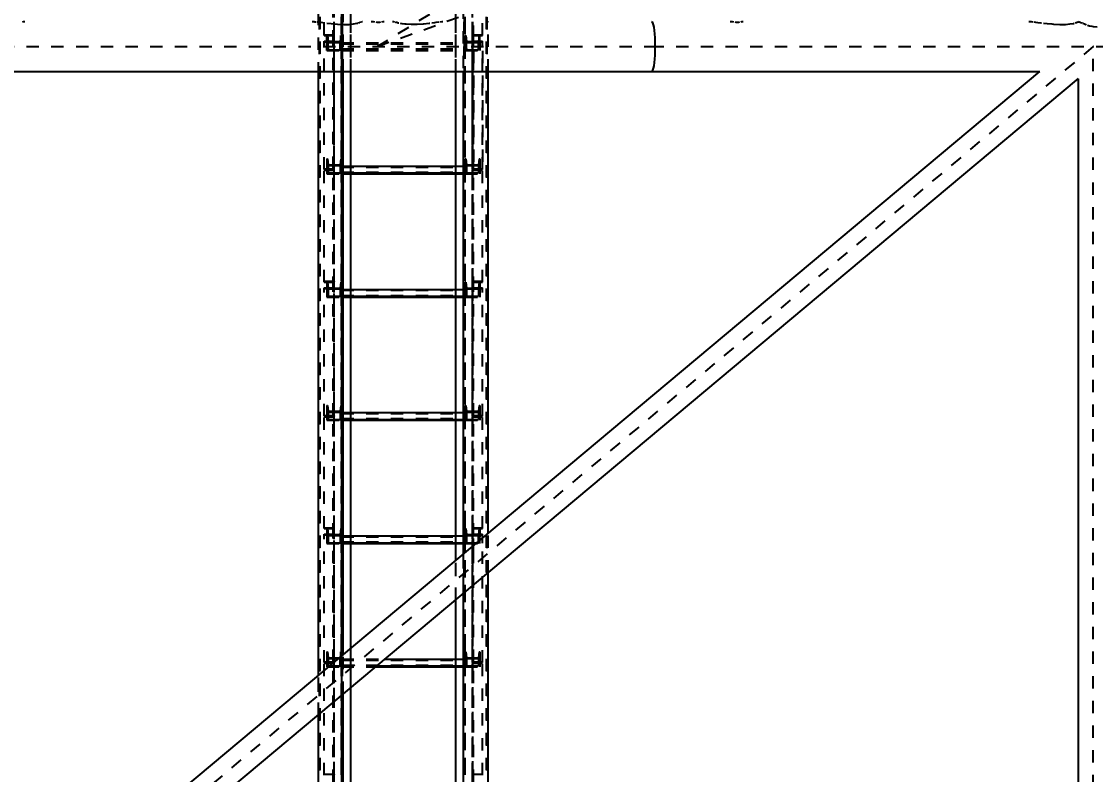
# Model space of a CAD drawing. Header units: millimetres. Extents: x 149919 to 150445, y 136651 to 136866.
# Drawn here: x 150384.87 to 150393.57, y 136784.58 to 136790.68 of the extents above; entities that cross this region are included whole.
import ezdxf

# ---------------------------------------------------------------- set-up
doc = ezdxf.new("R2010")
doc.units = ezdxf.units.MM
doc.header["$LTSCALE"] = 0.25
for name, pattern in [('CENTER', [50.8, 31.75, -6.35, 6.35, -6.35]), ('XKITLINE00', [0]), ('XKITLINE02', [4, 2, -2]), ('XKITLINE03', [6, 3, -1, 1, -1])]:
    doc.linetypes.add(name, pattern=pattern)
doc.styles.add('ROMANS', font='romans.shx')
doc.dimstyles.new('MD300', dxfattribs={"dimtxt": 2.5, "dimasz": 2.5, "dimexe": 1, "dimexo": 1, "dimgap": 0.5, "dimtad": 1, "dimdec": 1, "dimlfac": 50, "dimrnd": 0.5, "dimdsep": 46, "dimtxsty": 'ROMANS', "dimcen": 1, "dimclrd": 146, "dimclre": 146, "dimclrt": 30, "dimadec": 1, "dimazin": 2, "dimtfac": 1, "dimtdec": 1, "dimtmove": 0, "dimatfit": 1, "dimfxl": 1, "dimtolj": 1, "dimtzin": 0, "dimlwd": -1, "dimlwe": -1, "dimarcsym": 0})

# ---------------------------------------------------------------- blocks, each defined once
blk = doc.blocks.new('çatıı')
at = {"color": 8, "linetype": 'CENTER'}
for p, q in [((24593.95, 14010.27), (24884.52, 14190.27)), ((24593.95, 14010.27), (24821.2, 14092.77)), ((25173.61, 14010.27), (23430, 12550.27)), ((23430, 14010.27), (24815.89, 14010.27)), ((24815.89, 14010.27), (26261.35, 14010.27)), ((25173.61, 12550.27), (25173.61, 14010.27))]:
    blk.add_line(p, q, dxfattribs=at)
at = {"color": 1, "linetype": 'XKITLINE03'}
for p, q in [((24559, 12460.22), (24559, 14136.58)), ((24670.99, 12460.22), (24670.99, 14136.58)), ((24559, 14019.79), (24559, 14110.24)), ((24670.98, 14110.24), (24670.98, 14019.79)), ((24565, 14100.27), (24565, 12460.27)), ((24665, 12460.27), (24665, 14100.27)), ((24559, 13910.64), (24559, 14013.98)), ((24565, 14007.01), (24565, 14013.62)), ((24664.97, 14013.62), (24664.97, 14007.01)), ((24670.98, 14013.98), (24670.98, 13910.64)), ((24565, 14007.72), (24664.97, 14007.72)), ((24565, 13907.18), (24565, 13913.8)), ((24664.97, 13913.8), (24664.97, 13907.18)), ((24559, 13820.13), (24559, 13910.64)), ((24565, 13907.89), (24664.97, 13907.89)), ((24670.98, 13910.64), (24670.98, 13820.13)), ((24559, 13710.99), (24559, 13814.33)), ((24565, 13807.36), (24565, 13813.97)), ((24664.97, 13813.97), (24664.97, 13807.36)), ((24670.98, 13814.33), (24670.98, 13710.99)), ((24565, 13808.07), (24664.97, 13808.07)), ((24565, 13707.53), (24565, 13714.14)), ((24664.97, 13714.14), (24664.97, 13707.53)), ((24559, 13620.48), (24559, 13710.99)), ((24565, 13708.24), (24664.97, 13708.24)), ((24670.98, 13710.99), (24670.98, 13620.48)), ((24559, 13511.34), (24559, 13614.68)), ((24565, 13607.71), (24565, 13614.32)), ((24664.97, 13614.32), (24664.97, 13607.71)), ((24670.98, 13614.68), (24670.98, 13511.34)), ((24565, 13608.42), (24664.97, 13608.42)), ((24565, 13507.88), (24565, 13514.49)), ((24664.97, 13514.49), (24664.97, 13507.88)), ((24559, 13420.83), (24559, 13511.34)), ((24565, 13508.59), (24664.97, 13508.59)), ((24670.98, 13511.34), (24670.98, 13420.83))]:
    blk.add_line(p, q, dxfattribs=at)
at = {"color": 116, "linetype": 'XKITLINE02', "true_color": 0x136734}
for p, q in [((24547.15, 12464.01), (24547.15, 14108.01)), ((24547.68, 12464.27), (24547.68, 14108.55)), ((24551, 14019.18), (24551, 14110.24)), ((24558.2, 14013.65), (24558.2, 14109.62)), ((24559, 14013.65), (24559, 14110.24)), ((24564.91, 12464.27), (24564.92, 14108.55)), ((24565.45, 12464.01), (24565.45, 14108.01)), ((24664.54, 12464.01), (24664.54, 14108.01)), ((24665.07, 12464.27), (24665.07, 14108.55)), ((24670.98, 14013.65), (24670.98, 14110.24)), ((24671.78, 14017.22), (24671.78, 14109.62)), ((24678.98, 14019.18), (24678.98, 14108.62)), ((24682.31, 12464.27), (24682.31, 14108.55)), ((24682.84, 12464.01), (24682.84, 14108.01)), ((24565, 12460.27), (24565, 14101.46)), ((24565.85, 12460.36), (24565.85, 14101.37)), ((24657.5, 12461.41), (24657.5, 14101.41)), ((24664.15, 12460.36), (24664.15, 14101.37)), ((24665, 12460.27), (24665, 14101.46)), ((24657.5, 13989.97), (24657.5, 14062.48)), ((24663.69, 12512.75), (24663.69, 14066.32)), ((24546.3, 12527.64), (24546.3, 14052.58)), ((24566.3, 13989.97), (24566.3, 14040.21)), ((24572.5, 12461.41), (24572.5, 14036.38)), ((24572.5, 13989.97), (24572.5, 14036.38)), ((24671.78, 14013.65), (24671.78, 14026.83)), ((24683.69, 13989.97), (24683.69, 14030.57)), ((24551, 14019.79), (24559, 14019.79)), ((24551, 14019.18), (24558.2, 14019.18)), ((24553, 14012.5), (24553, 14019.11)), ((24553, 14019.11), (24553.68, 14019.11)), ((24553, 14013.62), (24553, 14019.11)), ((24553.68, 14012.5), (24553.68, 14019.11)), ((24553.68, 14019.11), (24554.06, 14014.32)), ((24558.2, 13911.19), (24558.2, 14019.45)), ((24558.2, 14019.45), (24559, 14019.45)), ((24559, 13910.64), (24559, 14019.45)), ((24564.32, 14019.11), (24563.93, 14014.32)), ((24564.32, 14012.5), (24564.32, 14019.11)), ((24564.32, 14019.11), (24565, 14019.11)), ((24565, 14012.5), (24565, 14019.11)), ((24565, 14013.62), (24565, 14019.11)), ((24664.97, 14013.59), (24664.97, 14019.11)), ((24664.97, 14019.11), (24665.66, 14019.11)), ((24664.97, 14012.5), (24664.97, 14019.11)), ((24665.66, 14019.11), (24666.04, 14014.32)), ((24665.66, 14012.5), (24665.66, 14019.11)), ((24670.98, 14019.79), (24678.98, 14019.79)), ((24670.98, 14006.75), (24670.98, 14019.45)), ((24670.98, 14019.45), (24671.78, 14019.45)), ((24671.78, 13911.19), (24671.78, 14019.45)), ((24671.78, 14019.18), (24678.98, 14019.18)), ((24676.3, 14019.11), (24675.91, 14014.32)), ((24676.3, 14019.11), (24676.98, 14019.11)), ((24676.3, 14012.5), (24676.3, 14019.11)), ((24676.98, 14013.59), (24676.98, 14019.11)), ((24676.98, 14012.5), (24676.98, 14019.11)), ((24551, 13910.64), (24551, 14014.53)), ((24551, 14014.53), (24558.2, 14014.53)), ((24551, 14013.98), (24559, 14013.98)), ((24553, 14007.01), (24553, 14013.62)), ((24553, 14013.62), (24565, 14013.62)), ((24553, 14012.5), (24553.68, 14012.5)), ((24553, 14012.5), (24553, 14007.01)), ((24553.68, 14012.5), (24554.06, 14007.71)), ((24554.06, 14007.71), (24554.06, 14014.32)), ((24554.06, 14014.32), (24563.93, 14014.32)), ((24558.2, 14013.65), (24559, 14013.65)), ((24563.93, 14007.71), (24563.93, 14014.32)), ((24564.32, 14012.5), (24563.93, 14007.71)), ((24564.32, 14012.5), (24565, 14012.5)), ((24565, 14007.01), (24565, 14013.62)), ((24565, 14007.01), (24565, 14013.21)), ((24565, 14013.21), (24664.97, 14013.21)), ((24565, 14013.17), (24664.97, 14013.17)), ((24565, 14012.54), (24664.97, 14012.54)), ((24565, 14012.5), (24565, 14007.01)), ((24565, 14012.5), (24664.97, 14012.5)), ((24664.97, 14007.01), (24664.97, 14013.21)), ((24664.97, 14013.62), (24676.98, 14013.62)), ((24664.97, 14013.59), (24664.97, 14007.01)), ((24664.97, 14012.5), (24664.97, 14007.01)), ((24664.97, 14012.5), (24665.66, 14012.5)), ((24665.66, 14012.5), (24666.04, 14007.71)), ((24666.04, 14014.32), (24675.91, 14014.32)), ((24666.04, 14007.71), (24666.04, 14014.32)), ((24670.98, 14013.98), (24678.98, 14013.98)), ((24670.98, 14013.65), (24671.78, 14013.65)), ((24671.78, 14014.53), (24678.98, 14014.53)), ((24675.91, 14007.71), (24675.91, 14014.32)), ((24676.3, 14012.5), (24675.91, 14007.71)), ((24676.3, 14012.5), (24676.98, 14012.5)), ((24676.98, 14013.59), (24676.98, 14007.01)), ((24676.98, 14012.5), (24676.98, 14007.01)), ((24678.98, 13910.64), (24678.98, 14014.53)), ((24553, 14007.01), (24565, 14007.01)), ((24554.06, 14007.71), (24563.93, 14007.71)), ((24565, 14008.36), (24664.97, 14008.36)), ((24565, 14007.77), (24664.97, 14007.77)), ((24565, 14007.72), (24664.97, 14007.72)), ((24565, 14007.01), (24664.97, 14007.01)), ((24664.97, 14007.01), (24676.98, 14007.01)), ((24666.04, 14007.71), (24675.91, 14007.71)), ((24670.98, 13910.64), (24670.98, 14006.75)), ((24671.78, 14006.75), (24671.78, 13916.11)), ((24678.98, 14006.75), (24678.98, 13911.19)), ((24553, 13919.29), (24553, 13912.68)), ((24553, 13919.29), (24553.68, 13919.29)), ((24553, 13919.29), (24553, 13913.8)), ((24553, 13913.8), (24553, 13907.18)), ((24553, 13913.8), (24565, 13913.8)), ((24553.68, 13919.29), (24553.68, 13912.68)), ((24553.68, 13919.29), (24554.06, 13914.49)), ((24554.06, 13914.49), (24554.06, 13907.88)), ((24554.06, 13914.49), (24563.93, 13914.49)), ((24558.2, 13916.11), (24559, 13916.11)), ((24564.32, 13919.29), (24563.93, 13914.49)), ((24563.93, 13914.49), (24563.93, 13907.88)), ((24564.32, 13919.29), (24564.32, 13912.68)), ((24564.32, 13919.29), (24565, 13919.29)), ((24565, 13919.29), (24565, 13912.68)), ((24565, 13919.29), (24565, 13913.8)), ((24565, 13913.8), (24565, 13907.18)), ((24565, 13907.18), (24565, 13913.38)), ((24565, 13913.38), (24572.5, 13913.38)), ((24565, 13913.34), (24664.97, 13913.34)), ((24657.5, 13913.38), (24664.97, 13913.38)), ((24664.97, 13919.29), (24664.97, 13913.8)), ((24664.97, 13919.29), (24665.66, 13919.29)), ((24664.97, 13919.29), (24664.97, 13912.68)), ((24664.97, 13913.8), (24676.98, 13913.8)), ((24664.97, 13913.8), (24664.97, 13907.18)), ((24664.97, 13907.18), (24664.97, 13913.38)), ((24665.66, 13919.29), (24666.04, 13914.49)), ((24665.66, 13919.29), (24665.66, 13912.68)), ((24666.04, 13914.49), (24675.91, 13914.49)), ((24666.04, 13914.49), (24666.04, 13907.88)), ((24670.98, 13916.11), (24671.78, 13916.11)), ((24676.3, 13919.29), (24675.91, 13914.49)), ((24675.91, 13914.49), (24675.91, 13907.88)), ((24676.3, 13919.29), (24676.98, 13919.29)), ((24676.3, 13919.29), (24676.3, 13912.68)), ((24676.98, 13919.29), (24676.98, 13913.8)), ((24676.98, 13919.29), (24676.98, 13912.68)), ((24676.98, 13913.8), (24676.98, 13907.18)), ((24551, 13911.19), (24558.2, 13911.19)), ((24551, 13819.52), (24551, 13910.64)), ((24551, 13910.64), (24559, 13910.64)), ((24551, 13910.64), (24559, 13910.64)), ((24551, 13910.02), (24558.2, 13910.02)), ((24553, 13912.68), (24553.68, 13912.68)), ((24553, 13912.68), (24553, 13907.18)), ((24553, 13907.18), (24565, 13907.18)), ((24553.68, 13912.68), (24554.06, 13907.88)), ((24554.06, 13907.88), (24563.93, 13907.88)), ((24558.2, 13814), (24558.2, 13910.02)), ((24558.2, 13904.5), (24559, 13904.5)), ((24559, 13814), (24559, 13910.64)), ((24564.32, 13912.68), (24563.93, 13907.88)), ((24564.32, 13912.68), (24565, 13912.68)), ((24565, 13912.72), (24664.97, 13912.72)), ((24565, 13912.68), (24565, 13907.18)), ((24565, 13912.68), (24664.97, 13912.68)), ((24565, 13908.53), (24664.97, 13908.53)), ((24565, 13907.95), (24664.97, 13907.95)), ((24565, 13907.89), (24572.5, 13907.89)), ((24565, 13907.18), (24572.5, 13907.18)), ((24657.5, 13907.89), (24664.97, 13907.89)), ((24657.5, 13907.18), (24664.97, 13907.18)), ((24664.97, 13912.68), (24664.97, 13907.18)), ((24664.97, 13912.68), (24665.66, 13912.68)), ((24664.97, 13907.18), (24676.98, 13907.18)), ((24665.66, 13912.68), (24666.04, 13907.88)), ((24666.04, 13907.88), (24675.91, 13907.88)), ((24670.98, 13814), (24670.98, 13910.64)), ((24670.98, 13910.64), (24678.98, 13910.64)), ((24670.98, 13910.64), (24678.98, 13910.64)), ((24670.98, 13904.5), (24671.78, 13904.5)), ((24671.78, 13911.19), (24678.98, 13911.19)), ((24671.78, 13814), (24671.78, 13910.02)), ((24671.78, 13910.02), (24678.98, 13910.02)), ((24676.3, 13912.68), (24675.91, 13907.88)), ((24676.3, 13912.68), (24676.98, 13912.68)), ((24676.98, 13912.68), (24676.98, 13907.18)), ((24678.98, 13819.52), (24678.98, 13910.64)), ((24551, 13820.13), (24559, 13820.13)), ((24551, 13819.52), (24558.2, 13819.52)), ((24553, 13819.46), (24553, 13812.85)), ((24553, 13819.46), (24553.68, 13819.46)), ((24553, 13819.46), (24553, 13813.97)), ((24553.68, 13819.46), (24553.68, 13812.85)), ((24553.68, 13819.46), (24554.06, 13814.67)), ((24558.2, 13711.53), (24558.2, 13819.8)), ((24558.2, 13819.8), (24559, 13819.8)), ((24559, 13710.99), (24559, 13819.8)), ((24564.32, 13819.46), (24563.93, 13814.67)), ((24564.32, 13819.46), (24564.32, 13812.85)), ((24564.32, 13819.46), (24565, 13819.46)), ((24565, 13819.46), (24565, 13812.85)), ((24565, 13819.46), (24565, 13813.97)), ((24664.97, 13819.46), (24664.97, 13813.97)), ((24664.97, 13819.46), (24665.66, 13819.46)), ((24664.97, 13819.46), (24664.97, 13812.85)), ((24665.66, 13819.46), (24666.04, 13814.67)), ((24665.66, 13819.46), (24665.66, 13812.85)), ((24670.98, 13820.13), (24678.98, 13820.13)), ((24670.98, 13710.99), (24670.98, 13819.8)), ((24670.98, 13819.8), (24671.78, 13819.8)), ((24671.78, 13711.53), (24671.78, 13819.8)), ((24671.78, 13819.52), (24678.98, 13819.52)), ((24676.3, 13819.46), (24675.91, 13814.67)), ((24676.3, 13819.46), (24676.98, 13819.46)), ((24676.3, 13819.46), (24676.3, 13812.85)), ((24676.98, 13819.46), (24676.98, 13813.97)), ((24676.98, 13819.46), (24676.98, 13812.85)), ((24551, 13710.99), (24551, 13814.88)), ((24551, 13814.88), (24558.2, 13814.88)), ((24551, 13814.33), (24559, 13814.33)), ((24553, 13813.97), (24553, 13807.36)), ((24553, 13813.97), (24565, 13813.97)), ((24553, 13812.85), (24553.68, 13812.85)), ((24553, 13812.85), (24553, 13807.36)), ((24553.68, 13812.85), (24554.06, 13808.06)), ((24554.06, 13814.67), (24554.06, 13808.06)), ((24554.06, 13814.67), (24563.93, 13814.67)), ((24558.2, 13814), (24559, 13814)), ((24563.93, 13814.67), (24563.93, 13808.06)), ((24564.32, 13812.85), (24563.93, 13808.06)), ((24564.32, 13812.85), (24565, 13812.85)), ((24565, 13807.36), (24565, 13813.97)), ((24565, 13807.36), (24565, 13813.56)), ((24565, 13813.56), (24572.5, 13813.56)), ((24565, 13813.52), (24664.97, 13813.52)), ((24565, 13812.89), (24664.97, 13812.89)), ((24565, 13812.85), (24565, 13807.36)), ((24565, 13812.85), (24664.97, 13812.85)), ((24565, 13808.7), (24664.97, 13808.7)), ((24657.5, 13813.56), (24664.97, 13813.56)), ((24664.97, 13807.36), (24664.97, 13813.56)), ((24664.97, 13813.97), (24676.98, 13813.97)), ((24664.97, 13813.97), (24664.97, 13807.36)), ((24664.97, 13812.85), (24664.97, 13807.36)), ((24664.97, 13812.85), (24665.66, 13812.85)), ((24665.66, 13812.85), (24666.04, 13808.06)), ((24666.04, 13814.67), (24675.91, 13814.67)), ((24666.04, 13814.67), (24666.04, 13808.06)), ((24670.98, 13814.33), (24678.98, 13814.33)), ((24670.98, 13814), (24671.78, 13814)), ((24671.78, 13814.88), (24678.98, 13814.88)), ((24675.91, 13814.67), (24675.91, 13808.06)), ((24676.3, 13812.85), (24675.91, 13808.06)), ((24676.3, 13812.85), (24676.98, 13812.85)), ((24676.98, 13813.97), (24676.98, 13807.36)), ((24676.98, 13812.85), (24676.98, 13807.36)), ((24678.98, 13710.99), (24678.98, 13814.88)), ((24553, 13807.36), (24565, 13807.36)), ((24554.06, 13808.06), (24563.93, 13808.06)), ((24565, 13808.12), (24664.97, 13808.12)), ((24565, 13808.07), (24572.5, 13808.07)), ((24565, 13807.36), (24572.5, 13807.36)), ((24657.5, 13808.07), (24664.97, 13808.07)), ((24657.5, 13807.36), (24664.97, 13807.36)), ((24664.97, 13807.36), (24676.98, 13807.36)), ((24666.04, 13808.06), (24675.91, 13808.06)), ((24553, 13719.63), (24553, 13713.02)), ((24553, 13719.63), (24553.68, 13719.63)), ((24553, 13719.63), (24553, 13714.14)), ((24553, 13714.14), (24553, 13707.53)), ((24553, 13714.14), (24565, 13714.14)), ((24553, 13713.02), (24553.68, 13713.02)), ((24553, 13713.02), (24553, 13707.53)), ((24553.68, 13719.63), (24553.68, 13713.02)), ((24553.68, 13719.63), (24554.06, 13714.84)), ((24553.68, 13713.02), (24554.06, 13708.23)), ((24554.06, 13714.84), (24554.06, 13708.23)), ((24554.06, 13714.84), (24563.93, 13714.84)), ((24558.2, 13716.46), (24559, 13716.46)), ((24564.32, 13719.63), (24563.93, 13714.84)), ((24563.93, 13714.84), (24563.93, 13708.23)), ((24564.32, 13713.02), (24563.93, 13708.23)), ((24564.32, 13719.63), (24564.32, 13713.02)), ((24564.32, 13719.63), (24565, 13719.63)), ((24564.32, 13713.02), (24565, 13713.02)), ((24565, 13719.63), (24565, 13713.02)), ((24565, 13719.63), (24565, 13714.14)), ((24565, 13714.14), (24565, 13707.53)), ((24565, 13707.53), (24565, 13713.73)), ((24565, 13713.73), (24572.5, 13713.73)), ((24565, 13713.69), (24664.97, 13713.69)), ((24565, 13713.06), (24664.97, 13713.06)), ((24565, 13713.02), (24565, 13707.53)), ((24565, 13713.02), (24664.97, 13713.02)), ((24657.5, 13713.73), (24664.97, 13713.73)), ((24664.97, 13719.63), (24664.97, 13714.14)), ((24664.97, 13719.63), (24665.66, 13719.63)), ((24664.97, 13719.63), (24664.97, 13713.02)), ((24664.97, 13714.14), (24676.98, 13714.14)), ((24664.97, 13714.14), (24664.97, 13707.53)), ((24664.97, 13707.53), (24664.97, 13713.73)), ((24664.97, 13713.02), (24664.97, 13707.53)), ((24664.97, 13713.02), (24665.66, 13713.02)), ((24665.66, 13719.63), (24666.04, 13714.84)), ((24665.66, 13719.63), (24665.66, 13713.02)), ((24665.66, 13713.02), (24666.04, 13708.23)), ((24666.04, 13714.84), (24675.91, 13714.84)), ((24666.04, 13714.84), (24666.04, 13708.23)), ((24670.98, 13716.46), (24671.78, 13716.46)), ((24676.3, 13719.63), (24675.91, 13714.84)), ((24675.91, 13714.84), (24675.91, 13708.23)), ((24676.3, 13713.02), (24675.91, 13708.23)), ((24676.3, 13719.63), (24676.98, 13719.63)), ((24676.3, 13719.63), (24676.3, 13713.02)), ((24676.3, 13713.02), (24676.98, 13713.02)), ((24676.98, 13719.63), (24676.98, 13714.14)), ((24676.98, 13719.63), (24676.98, 13713.02)), ((24676.98, 13714.14), (24676.98, 13707.53)), ((24676.98, 13713.02), (24676.98, 13707.53)), ((24551, 13711.53), (24558.2, 13711.53)), ((24551, 13619.87), (24551, 13710.99)), ((24551, 13710.99), (24559, 13710.99)), ((24551, 13710.99), (24559, 13710.99)), ((24551, 13710.37), (24558.2, 13710.37)), ((24553, 13707.53), (24565, 13707.53)), ((24554.06, 13708.23), (24563.93, 13708.23)), ((24558.2, 13614.35), (24558.2, 13710.37)), ((24558.2, 13704.85), (24559, 13704.85)), ((24559, 13614.35), (24559, 13710.99)), ((24565, 13708.88), (24664.97, 13708.88)), ((24565, 13708.29), (24664.97, 13708.29)), ((24565, 13708.24), (24572.5, 13708.24)), ((24565, 13707.53), (24572.5, 13707.53)), ((24657.5, 13708.24), (24664.97, 13708.24)), ((24657.5, 13707.53), (24664.97, 13707.53)), ((24664.97, 13707.53), (24676.98, 13707.53)), ((24666.04, 13708.23), (24675.91, 13708.23)), ((24670.98, 13614.35), (24670.98, 13710.99)), ((24670.98, 13710.99), (24678.98, 13710.99)), ((24670.98, 13710.99), (24678.98, 13710.99)), ((24670.98, 13704.85), (24671.78, 13704.85)), ((24671.78, 13711.53), (24678.98, 13711.53)), ((24671.78, 13614.35), (24671.78, 13710.37)), ((24671.78, 13710.37), (24678.98, 13710.37)), ((24678.98, 13619.87), (24678.98, 13710.99)), ((24551, 13620.48), (24559, 13620.48)), ((24551, 13619.87), (24558.2, 13619.87)), ((24553, 13619.81), (24553, 13613.2)), ((24553, 13619.81), (24553.68, 13619.81)), ((24553, 13619.81), (24553, 13614.32)), ((24553.68, 13619.81), (24553.68, 13613.2)), ((24553.68, 13619.81), (24554.06, 13615.02)), ((24558.2, 13511.88), (24558.2, 13620.15)), ((24558.2, 13620.15), (24559, 13620.15)), ((24559, 13511.34), (24559, 13620.15)), ((24564.32, 13619.81), (24563.93, 13615.02)), ((24564.32, 13619.81), (24564.32, 13613.2)), ((24564.32, 13619.81), (24565, 13619.81)), ((24565, 13619.81), (24565, 13613.2)), ((24565, 13619.81), (24565, 13614.32)), ((24664.97, 13619.81), (24664.97, 13614.32)), ((24664.97, 13619.81), (24665.66, 13619.81)), ((24664.97, 13619.81), (24664.97, 13613.2)), ((24665.66, 13619.81), (24666.04, 13615.02)), ((24665.66, 13619.81), (24665.66, 13613.2)), ((24670.98, 13620.48), (24678.98, 13620.48)), ((24670.98, 13511.34), (24670.98, 13620.15)), ((24670.98, 13620.15), (24671.78, 13620.15)), ((24671.78, 13601.94), (24671.78, 13620.15)), ((24671.78, 13619.87), (24678.98, 13619.87)), ((24676.3, 13619.81), (24675.91, 13615.02)), ((24676.3, 13619.81), (24676.98, 13619.81)), ((24676.3, 13619.81), (24676.3, 13613.2)), ((24676.98, 13619.81), (24676.98, 13614.32)), ((24676.98, 13619.81), (24676.98, 13613.2)), ((24551, 13511.34), (24551, 13615.23)), ((24551, 13615.23), (24558.2, 13615.23)), ((24551, 13614.68), (24559, 13614.68)), ((24553, 13614.32), (24553, 13607.71)), ((24553, 13614.32), (24565, 13614.32)), ((24553, 13613.2), (24553.68, 13613.2)), ((24553, 13613.2), (24553, 13607.71)), ((24553.68, 13613.2), (24554.06, 13608.41)), ((24554.06, 13615.02), (24554.06, 13608.41)), ((24554.06, 13615.02), (24563.93, 13615.02)), ((24558.2, 13614.35), (24559, 13614.35)), ((24563.93, 13615.02), (24563.93, 13608.41)), ((24564.32, 13613.2), (24563.93, 13608.41)), ((24564.32, 13613.2), (24565, 13613.2)), ((24565, 13614.32), (24565, 13607.71)), ((24565, 13607.71), (24565, 13613.91)), ((24565, 13613.91), (24572.5, 13613.91)), ((24565, 13613.87), (24664.97, 13613.87)), ((24565, 13613.24), (24664.97, 13613.24)), ((24565, 13613.2), (24565, 13607.71)), ((24565, 13613.2), (24664.97, 13613.2)), ((24565, 13609.05), (24664.97, 13609.05)), ((24657.5, 13613.91), (24664.97, 13613.91)), ((24664.97, 13607.71), (24664.97, 13613.91)), ((24664.97, 13614.32), (24676.98, 13614.32)), ((24664.97, 13614.32), (24664.97, 13607.71)), ((24664.97, 13613.2), (24664.97, 13607.71)), ((24664.97, 13613.2), (24665.66, 13613.2)), ((24665.66, 13613.2), (24666.04, 13608.41)), ((24666.04, 13615.02), (24675.91, 13615.02)), ((24666.04, 13615.02), (24666.04, 13608.41)), ((24670.98, 13614.68), (24678.98, 13614.68)), ((24670.98, 13614.35), (24671.78, 13614.35)), ((24671.78, 13615.23), (24678.98, 13615.23)), ((24675.91, 13608.41), (24675.91, 13615.02)), ((24675.91, 13608.41), (24676.3, 13613.2)), ((24676.3, 13613.2), (24676.98, 13613.2)), ((24676.98, 13607.71), (24676.98, 13614.32)), ((24676.98, 13607.71), (24676.98, 13613.2)), ((24678.98, 13607.97), (24678.98, 13615.23)), ((24683.69, 13584.15), (24683.69, 13615.93)), ((24553, 13607.71), (24565, 13607.71)), ((24554.06, 13608.41), (24563.93, 13608.41)), ((24565, 13608.47), (24664.97, 13608.47)), ((24565, 13608.42), (24572.5, 13608.42)), ((24565, 13607.71), (24572.5, 13607.71)), ((24657.5, 13608.42), (24664.97, 13608.42)), ((24657.5, 13607.71), (24664.97, 13607.71)), ((24664.97, 13607.71), (24676.98, 13607.71)), ((24666.04, 13608.41), (24675.91, 13608.41)), ((24670.98, 13601.27), (24670.98, 13511.34)), ((24671.78, 13511.88), (24671.78, 13601.94)), ((24678.98, 13511.34), (24678.98, 13607.97)), ((24657.5, 13562.22), (24657.5, 13594)), ((24663.69, 13567.41), (24663.69, 13599.18)), ((24572.5, 13491.05), (24572.5, 13522.82)), ((24553, 13519.98), (24553, 13513.37)), ((24553, 13519.98), (24553.68, 13519.98)), ((24553, 13519.98), (24553, 13514.49)), ((24553, 13514.49), (24553, 13507.88)), ((24553, 13514.49), (24565, 13514.49)), ((24553, 13513.37), (24553.68, 13513.37)), ((24553, 13513.37), (24553, 13507.88)), ((24553.68, 13519.98), (24553.68, 13513.37)), ((24553.68, 13519.98), (24554.06, 13515.19)), ((24553.68, 13513.37), (24554.06, 13508.58)), ((24554.06, 13515.19), (24554.06, 13508.58)), ((24554.06, 13515.19), (24563.93, 13515.19)), ((24558.2, 13516.81), (24559, 13516.81)), ((24564.32, 13519.98), (24563.93, 13515.19)), ((24563.93, 13508.58), (24563.93, 13515.19)), ((24563.93, 13508.58), (24564.32, 13513.37)), ((24564.32, 13513.37), (24564.32, 13519.98)), ((24564.32, 13519.98), (24565, 13519.98)), ((24564.32, 13513.37), (24565, 13513.37)), ((24565, 13513.37), (24565, 13519.98)), ((24565, 13514.49), (24565, 13519.98)), ((24565, 13507.88), (24565, 13514.49)), ((24565, 13507.88), (24565, 13514.08)), ((24565, 13514.08), (24600, 13514.08)), ((24565, 13514.04), (24664.97, 13514.04)), ((24565, 13513.41), (24664.97, 13513.41)), ((24565, 13507.88), (24565, 13513.37)), ((24565, 13513.37), (24664.97, 13513.37)), ((24566.3, 13485.86), (24566.3, 13517.63)), ((24657.5, 13514.08), (24664.97, 13514.08)), ((24664.97, 13519.98), (24664.97, 13514.49)), ((24664.97, 13519.98), (24665.66, 13519.98)), ((24664.97, 13519.98), (24664.97, 13513.37)), ((24664.97, 13514.49), (24676.98, 13514.49)), ((24664.97, 13514.49), (24664.97, 13507.88)), ((24664.97, 13507.88), (24664.97, 13514.08)), ((24664.97, 13513.37), (24664.97, 13507.88)), ((24664.97, 13513.37), (24665.66, 13513.37)), ((24665.66, 13519.98), (24666.04, 13515.19)), ((24665.66, 13519.98), (24665.66, 13513.37)), ((24665.66, 13513.37), (24666.04, 13508.58)), ((24666.04, 13515.19), (24675.91, 13515.19)), ((24666.04, 13515.19), (24666.04, 13508.58)), ((24670.98, 13516.81), (24671.78, 13516.81)), ((24676.3, 13519.98), (24675.91, 13515.19)), ((24675.91, 13515.19), (24675.91, 13508.58)), ((24676.3, 13513.37), (24675.91, 13508.58)), ((24676.3, 13519.98), (24676.98, 13519.98)), ((24676.3, 13519.98), (24676.3, 13513.37)), ((24676.3, 13513.37), (24676.98, 13513.37)), ((24676.98, 13519.98), (24676.98, 13514.49)), ((24676.98, 13519.98), (24676.98, 13513.37)), ((24676.98, 13514.49), (24676.98, 13507.88)), ((24676.98, 13513.37), (24676.98, 13507.88)), ((24551, 13511.88), (24558.2, 13511.88)), ((24551, 13420.22), (24551, 13511.34)), ((24551, 13511.34), (24559, 13511.34)), ((24551, 13511.34), (24559, 13511.34)), ((24551, 13510.72), (24558.2, 13510.72)), ((24553, 13507.88), (24565, 13507.88)), ((24554.06, 13508.58), (24563.93, 13508.58)), ((24558.2, 13414.69), (24558.2, 13510.72)), ((24558.2, 13505.2), (24559, 13505.2)), ((24559, 13414.69), (24559, 13511.34)), ((24565, 13509.23), (24664.97, 13509.23)), ((24565, 13508.64), (24664.97, 13508.64)), ((24565, 13508.59), (24593.45, 13508.59)), ((24565, 13507.88), (24592.6, 13507.88)), ((24657.5, 13508.59), (24664.97, 13508.59)), ((24657.5, 13507.88), (24664.97, 13507.88)), ((24664.97, 13507.88), (24676.98, 13507.88)), ((24666.04, 13508.58), (24675.91, 13508.58)), ((24670.98, 13414.69), (24670.98, 13511.34)), ((24670.98, 13511.34), (24678.98, 13511.34)), ((24670.98, 13511.34), (24678.98, 13511.34)), ((24670.98, 13505.2), (24671.78, 13505.2)), ((24671.78, 13511.88), (24678.98, 13511.88)), ((24671.78, 13414.69), (24671.78, 13510.72)), ((24671.78, 13510.72), (24678.98, 13510.72)), ((24678.98, 13420.22), (24678.98, 13511.34)), ((24546.3, 13469.11), (24546.3, 13500.89)), ((24551, 13420.83), (24559, 13420.83)), ((24670.98, 13420.83), (24678.98, 13420.83))]:
    blk.add_line(p, q, dxfattribs=at)
at = {"color": 8, "linetype": 'XKITLINE00'}
for p, q in [((24306.61, 14030.29), (24307.57, 14030.45)), ((24307.57, 14030.45), (24307.8, 14030.53)), ((24307.8, 14030.53), (24308.38, 14030.54)), ((24308.38, 14030.54), (24308.48, 14030.54)), ((24541.33, 14030.55), (24542.72, 14030.53)), ((24542.72, 14030.53), (24543.46, 14030.4)), ((24543.46, 14030.4), (24544.39, 14030.29)), ((24545.34, 14030.18), (24546.92, 14029.99)), ((24546.92, 14029.99), (24548.31, 14029.87)), ((24548.31, 14029.87), (24551.3, 14029.42)), ((24553.21, 14029.21), (24556.46, 14028.85)), ((24556.46, 14028.85), (24559.64, 14028.62)), ((24559.64, 14028.62), (24561.69, 14028.4)), ((24561.69, 14028.4), (24566.76, 14028.15)), ((24566.76, 14028.15), (24571.19, 14028.23)), ((24571.19, 14028.23), (24574.47, 14028.62)), ((24574.47, 14028.62), (24574.79, 14028.64)), ((24574.79, 14028.64), (24577.77, 14029.11)), ((24577.77, 14029.11), (24578.09, 14029.21)), ((24578.76, 14029.42), (24579.76, 14029.74)), ((24579.76, 14029.74), (24579.91, 14029.87)), ((24579.91, 14029.87), (24581.13, 14030.18)), ((24581.29, 14030.29), (24581.55, 14030.53)), ((24581.55, 14030.53), (24581.8, 14030.53)), ((24581.8, 14030.53), (24581.85, 14030.54)), ((24588.94, 14030.54), (24589.34, 14030.54)), ((24589.34, 14030.54), (24590.09, 14030.53)), ((24590.09, 14030.53), (24590.6, 14030.41)), ((24590.6, 14030.41), (24591.62, 14030.29)), ((24592.93, 14030.18), (24593.95, 14030.12)), ((24593.95, 14030.12), (24595.71, 14030.13)), ((24595.71, 14030.13), (24596.43, 14030.18)), ((24597.61, 14030.29), (24598.56, 14030.44)), ((24598.56, 14030.44), (24598.79, 14030.53)), ((24598.79, 14030.53), (24599.37, 14030.54)), ((24599.37, 14030.54), (24599.47, 14030.54)), ((24606.36, 14030.55), (24607.05, 14030.55)), ((24607.05, 14030.55), (24607.15, 14030.48)), ((24607.15, 14030.48), (24607.87, 14030.29)), ((24608.3, 14030.19), (24608.68, 14030.09)), ((24608.68, 14030.09), (24609.75, 14029.95)), ((24609.75, 14029.95), (24610.82, 14029.56)), ((24610.82, 14029.56), (24611.47, 14029.44)), ((24612.57, 14029.22), (24613.67, 14029.01)), ((24613.67, 14029.01), (24616.27, 14028.75)), ((24616.27, 14028.75), (24617.22, 14028.58)), ((24617.22, 14028.58), (24621.34, 14028.3)), ((24621.34, 14028.3), (24626.08, 14028.35)), ((24626.08, 14028.35), (24631.2, 14028.73)), ((24631.2, 14028.73), (24631.34, 14028.75)), ((24631.34, 14028.75), (24636.03, 14029.17)), ((24636.03, 14029.17), (24636.47, 14029.22)), ((24638.07, 14029.44), (24640.54, 14029.76)), ((24640.54, 14029.76), (24641.57, 14029.95)), ((24641.57, 14029.95), (24643.86, 14030.19)), ((24644.61, 14030.29), (24646.27, 14030.55)), ((24646.27, 14030.55), (24646.51, 14030.55)), ((24646.51, 14030.55), (24646.91, 14030.55)), ((24815.89, 14030.57), (24816.38, 14030.27)), ((24815.89, 14030.57), (24816.38, 14030.27)), ((24816.38, 14030.27), (24816.85, 14029.35)), ((24816.38, 14030.27), (24816.85, 14029.35)), ((24816.85, 14029.35), (24817.29, 14027.86)), ((24816.85, 14029.35), (24817.3, 14027.86)), ((24817.3, 14027.86), (24817.7, 14025.83)), ((24879.61, 14030.54), (24879.91, 14030.54)), ((24879.91, 14030.54), (24880.83, 14030.52)), ((24880.83, 14030.52), (24881.17, 14030.45)), ((24881.17, 14030.45), (24882.36, 14030.29)), ((24883.67, 14030.18), (24884.52, 14030.12)), ((24884.52, 14030.12), (24886.28, 14030.11)), ((24886.28, 14030.11), (24887.31, 14030.18)), ((24888.37, 14030.29), (24889.13, 14030.41)), ((24889.13, 14030.41), (24889.47, 14030.52)), ((24889.47, 14030.52), (24889.94, 14030.53)), ((24889.94, 14030.53), (24890.08, 14030.54)), ((25121.49, 14030.54), (25122.87, 14030.52)), ((25122.87, 14030.52), (25123.36, 14030.44)), ((25123.36, 14030.44), (25124.58, 14030.29)), ((25125.5, 14030.18), (25126.82, 14030.02)), ((25126.82, 14030.02), (25128.62, 14029.86)), ((25128.62, 14029.86), (25131.27, 14029.45)), ((25131.27, 14029.45), (25131.55, 14029.42)), ((25133.43, 14029.2), (25136.3, 14028.88)), ((25136.3, 14028.88), (25139.97, 14028.6)), ((25139.97, 14028.6), (25141.52, 14028.43)), ((25141.52, 14028.43), (25146.62, 14028.14)), ((25146.62, 14028.14), (25151.08, 14028.19)), ((25151.08, 14028.19), (25154.66, 14028.6)), ((25154.66, 14028.6), (25157.67, 14029.04)), ((25157.67, 14029.04), (25158.21, 14029.2)), ((25158.89, 14029.42), (25159.67, 14029.66)), ((25159.67, 14029.66), (25159.9, 14029.86)), ((25159.9, 14029.86), (25161.04, 14030.14)), ((25161.04, 14030.14), (25161.08, 14030.18)), ((25161.2, 14030.29), (25161.41, 14030.49)), ((25161.31, 14030.6), (25161.45, 14030.46)), ((25161.45, 14030.46), (25161.94, 14030.29)), ((25162.27, 14030.18), (25162.94, 14029.95)), ((25162.94, 14029.95), (25163.39, 14029.84)), ((25163.39, 14029.84), (25164.33, 14029.41)), ((25164.78, 14029.2), (25165.1, 14029.06)), ((25165.1, 14029.06), (25166.63, 14028.57)), ((25166.63, 14028.57), (25167.69, 14028.05)), ((25167.69, 14028.05), (25167.96, 14027.96)), ((25168.87, 14027.65), (25170.57, 14027.09)), ((25170.57, 14027.09), (25172.44, 14026.75)), ((25172.44, 14026.75), (25173.61, 14026.44)), ((25173.61, 14026.44), (25176.65, 14026.24)), ((24817.7, 14025.83), (24818.04, 14023.32)), ((24818.04, 14023.32), (24818.32, 14020.42)), ((24818.32, 14020.42), (24818.53, 14017.22)), ((24818.53, 14017.22), (24818.66, 14013.8)), ((24818.66, 14013.8), (24818.7, 14010.27)), ((24818.7, 14010.27), (24818.66, 14006.75)), ((24818.32, 14000.12), (24818.04, 13997.23)), ((24818.53, 14003.33), (24818.32, 14000.12)), ((24818.66, 14006.75), (24818.53, 14003.33)), ((24817.29, 13992.69), (24816.85, 13991.2)), ((24817.3, 13992.69), (24816.85, 13991.2)), ((24817.7, 13994.72), (24817.3, 13992.69)), ((24818.04, 13997.23), (24817.7, 13994.72)), ((23506.2, 12629.97), (25130.41, 13989.99)), ((23506.2, 12598.19), (25161.6, 13984.33)), ((23551.02, 13989.97), (24815.89, 13989.97)), ((24815.89, 13989.97), (24816.38, 13990.28)), ((24815.89, 13989.97), (24816.38, 13990.28)), ((24815.89, 13989.97), (25130.4, 13989.97)), ((24816.85, 13991.2), (24816.38, 13990.28)), ((24816.85, 13991.2), (24816.38, 13990.28)), ((25161.43, 13984.18), (25161.43, 12576.36))]:
    blk.add_line(p, q, dxfattribs=at)
at = {"color": 7, "linetype": 'XKITLINE00'}
for p, q in [((24546.3, 13500.89), (24546.3, 13989.97)), ((24566.3, 13517.63), (24566.3, 13989.97)), ((24572.5, 13522.82), (24572.5, 13989.97)), ((24657.5, 13594), (24657.5, 13989.97)), ((24663.69, 13599.18), (24663.69, 13989.97)), ((24683.69, 13615.93), (24683.69, 13989.97)), ((24572.5, 13913.38), (24657.5, 13913.38)), ((24572.5, 13907.89), (24657.5, 13907.89)), ((24572.5, 13907.18), (24657.5, 13907.18)), ((24572.5, 13813.56), (24657.5, 13813.56)), ((24572.5, 13808.07), (24657.5, 13808.07)), ((24572.5, 13807.36), (24657.5, 13807.36)), ((24572.5, 13713.73), (24657.5, 13713.73)), ((24572.5, 13708.24), (24657.5, 13708.24)), ((24572.5, 13707.53), (24657.5, 13707.53)), ((24572.5, 13613.91), (24657.5, 13613.91)), ((24572.5, 13608.42), (24657.5, 13608.42)), ((24572.5, 13607.71), (24657.5, 13607.71)), ((24683.69, 12976.39), (24683.69, 13584.15)), ((24663.69, 12993.14), (24663.69, 13567.41)), ((24657.5, 12998.33), (24657.5, 13562.22)), ((24600, 13514.08), (24657.5, 13514.08)), ((24592.6, 13507.88), (24657.5, 13507.88)), ((24593.45, 13508.59), (24657.5, 13508.59)), ((24572.5, 13069.5), (24572.5, 13491.05)), ((24566.3, 13074.69), (24566.3, 13485.86)), ((24546.3, 13091.44), (24546.3, 13469.11))]:
    blk.add_line(p, q, dxfattribs=at)
at = {"color": 1, "linetype": 'XKITLINE00'}
for centre in [(24559, 14019.79), (24670.98, 14019.79), (24559, 14013.98), (24565, 14013.62), (24664.97, 14013.62), (24670.98, 14013.98), (24565, 14007.72), (24565, 14007.01), (24664.97, 14007.72), (24664.97, 14007.01), (24565, 13913.8), (24664.97, 13913.8), (24559, 13910.64), (24559, 13910.64), (24565, 13907.89), (24565, 13907.18), (24664.97, 13907.89), (24664.97, 13907.18), (24670.98, 13910.64), (24670.98, 13910.64), (24559, 13820.13), (24670.98, 13820.13), (24559, 13814.33), (24565, 13813.97), (24664.97, 13813.97), (24670.98, 13814.33), (24565, 13808.07), (24565, 13807.36), (24664.97, 13808.07), (24664.97, 13807.36), (24565, 13714.14), (24664.97, 13714.14), (24559, 13710.99), (24559, 13710.99), (24565, 13708.24), (24565, 13707.53), (24664.97, 13708.24), (24664.97, 13707.53), (24670.98, 13710.99), (24670.98, 13710.99), (24559, 13620.48), (24670.98, 13620.48), (24559, 13614.68), (24565, 13614.32), (24664.97, 13614.32), (24670.98, 13614.68), (24565, 13608.42), (24565, 13607.71), (24664.97, 13608.42), (24664.97, 13607.71), (24565, 13514.49), (24664.97, 13514.49), (24559, 13511.34), (24559, 13511.34), (24565, 13508.59), (24565, 13507.88), (24664.97, 13508.59), (24664.97, 13507.88), (24670.98, 13511.34), (24670.98, 13511.34), (24559, 13420.83), (24670.98, 13420.83)]:
    blk.add_circle(centre, 0.05, dxfattribs=at)
at = {"color": 8, "linetype": 'XKITLINE00'}
for centre in [(24593.95, 14010.27), (24593.95, 14010.27), (24815.89, 14010.27), (24815.89, 14010.27), (25173.61, 14010.27), (25173.61, 14010.27)]:
    blk.add_circle(centre, 0.05, dxfattribs=at)
blk = doc.blocks.new('*D11')
at = {"color": 146, "transparency": 16777216}
for p, q in [((150392.2596, 136815.1776), (150399.081, 136815.1776)), ((150398.081, 136812.6776), (150398.081, 136783.6776)), ((150392.2596, 136781.1776), (150399.081, 136781.1776))]:
    blk.add_line(p, q, dxfattribs=at)
for points in [[(150397.6644, 136812.6776), (150398.4977, 136812.6776), (150398.081, 136815.1776)], [(150397.6644, 136783.6776), (150398.4977, 136783.6776), (150398.081, 136781.1776)]]:
    blk.add_solid(points, dxfattribs=at)
at = {"layer": 'DEFPOINTS', "color": 0, "transparency": 16777216}
for p in [(150391.2596, 136815.1776), (150391.2596, 136781.1776), (150398.081, 136781.1776)]:
    blk.add_point(p, dxfattribs=at)
at = {"color": 1, "transparency": 16777216, "insert": (150396.331, 136798.1776), "char_height": 2.5, "attachment_point": 5, "rotation": 90, "style": 'ROMANS'}
blk.add_mtext('\\A1;34', dxfattribs=at)

msp = doc.modelspace()

# ---------------------------------------------------------------- block references
at = {"xscale": 0.009999943142843078, "yscale": 0.009999943142843078, "zscale": 0.009999943142843078}
msp.add_blockref('çatıı', (150141.8141, 136650.3731), dxfattribs=at)

# ---------------------------------------------------------------- dimensions: what is measured, and where the dimension line sits
dim = msp.add_aligned_dim(p1=(150391.2596, 136815.1776), p2=(150391.2596, 136781.1776), distance=6.8214, dimstyle='MD300', override={"dimdec": 2, "dimlfac": 1, "dimrnd": 0.05, "dimclrt": 1})
dim.commit()
dim.dimension.update_dxf_attribs({"geometry": '*D11', "text_midpoint": (150396.331, 136798.1776)})

doc.saveas('drawing.dxf')
